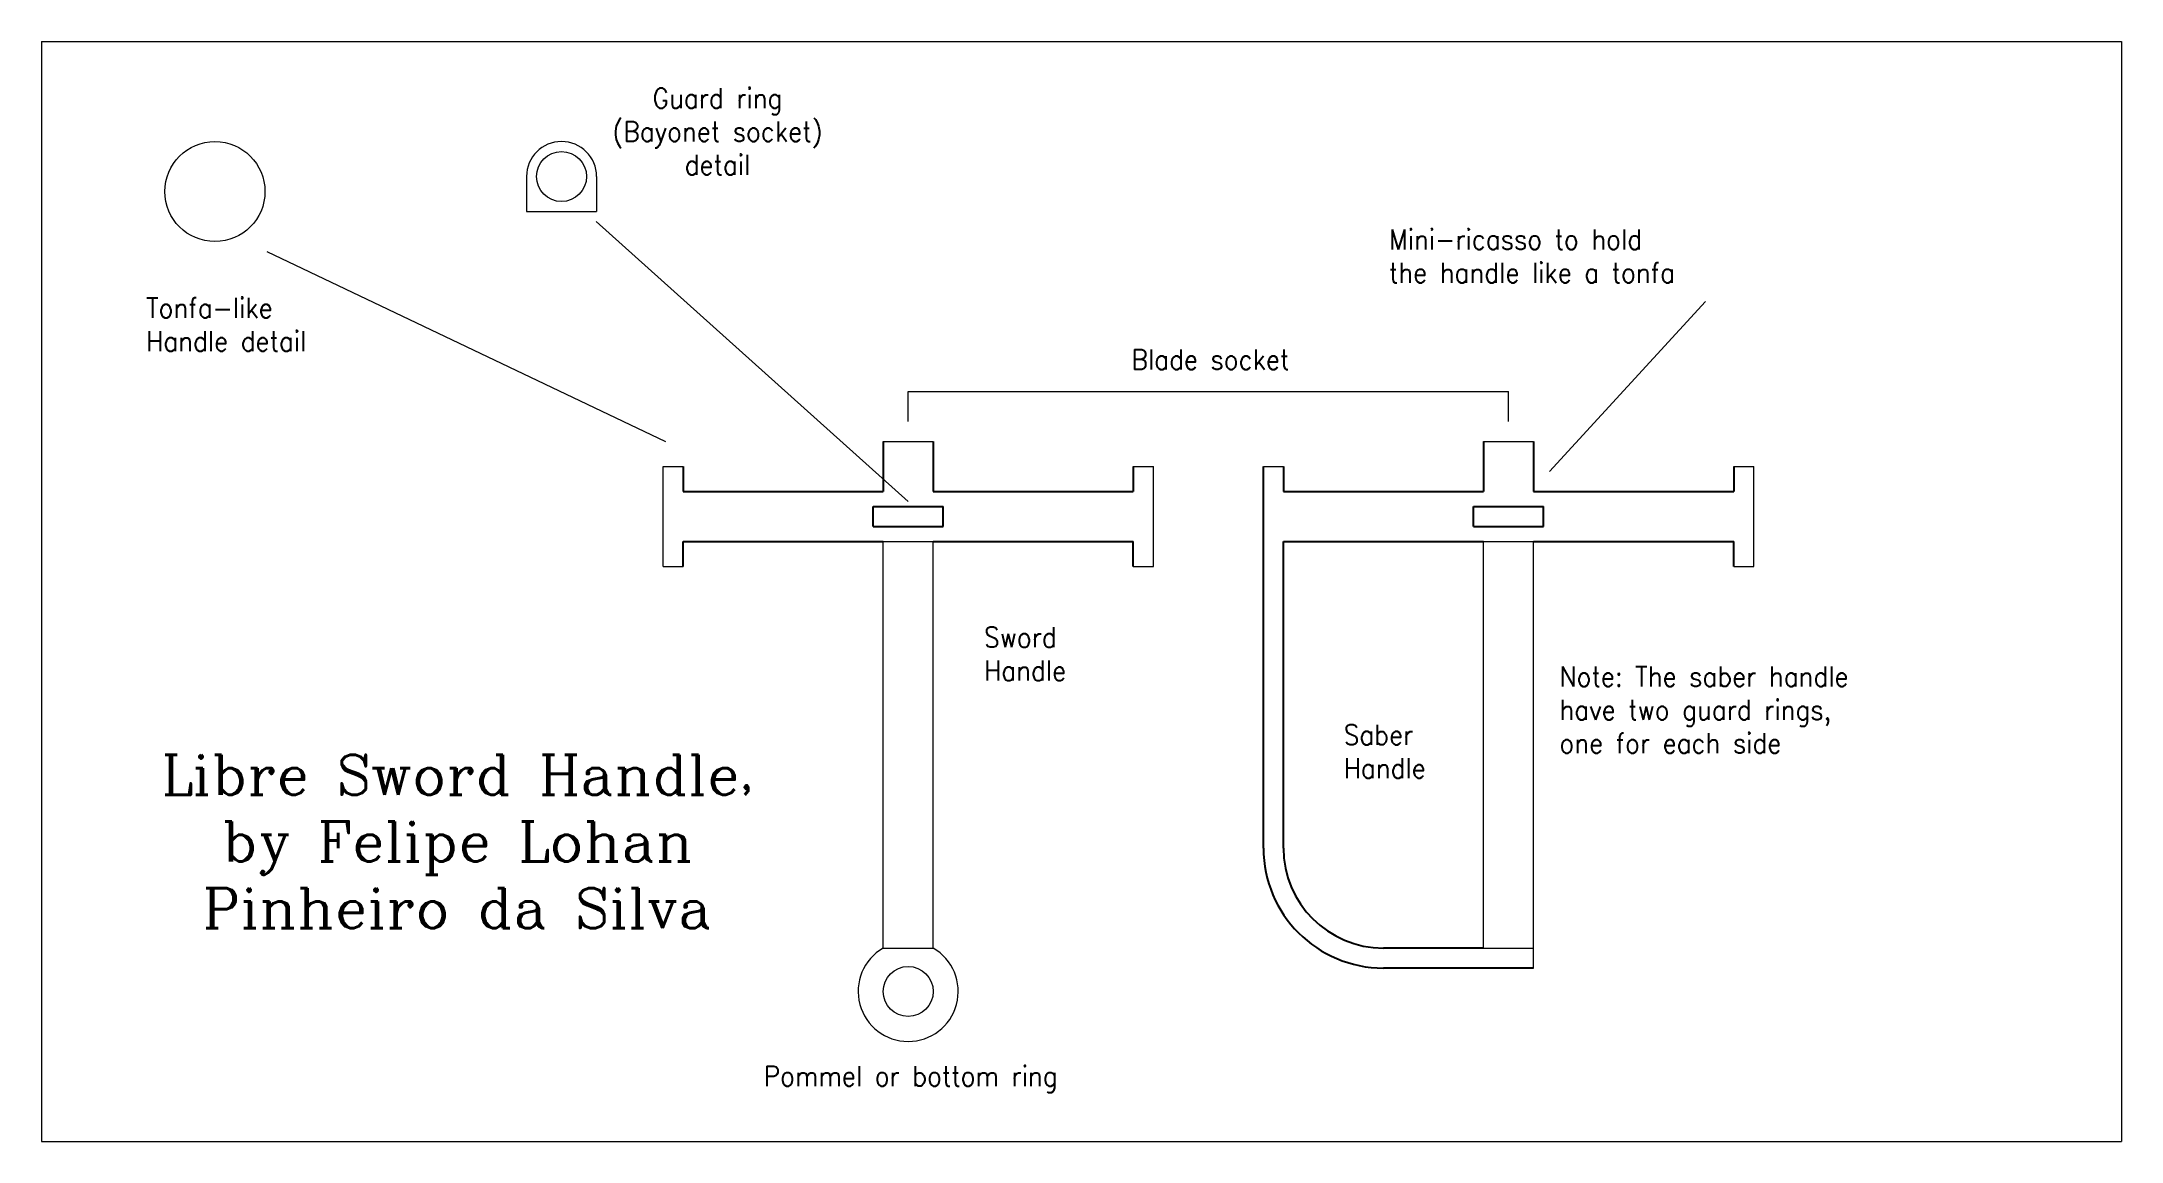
# Model space of a CAD drawing. Header units: millimetres. Extents: x -433 to 606, y -100 to 450.
import ezdxf

# ---------------------------------------------------------------- set-up
doc = ezdxf.new("R2010")
doc.units = ezdxf.units.MM
doc.layers.get('0').update_dxf_attribs({"linetype": 'CONTINUOUS', "lineweight": 0})
doc.styles.add('romanc', font='romanc')
doc.styles.get("Standard").update_dxf_attribs({"font": 'standard'})

msp = doc.modelspace()

# ---------------------------------------------------------------- hatches: boundary and pattern name
h = msp.add_hatch()
h.set_pattern_fill('gost_metal', color=256, style=0)
h.set_pattern_definition([])
h.paths.add_polyline_path([(-12.5, -3.3), (-12.5, 200), (12.5, 200), (12.5, -3.3)], flags=0)
h = msp.add_hatch()
h.set_pattern_fill('gost_metal', color=256, style=0)
h.set_pattern_definition([])
h.paths.add_polyline_path([(287.5, -3.3), (287.5, 200), (312.5, 200), (312.5, -3.3)], flags=0)

# ---------------------------------------------------------------- linework, layer by layer
for p, q in [((-433, 450), (606.2, 450)), ((-433, 450), (-433, -100)), ((606.2, 450), (606.2, -100)), ((-190.7, 382.5), (-190.7, 365)), ((-155.7, 382.5), (-155.7, 365)), ((-190.7, 365), (-155.7, 365)), ((-155.9, 360), (0, 220)), ((-320.4, 345), (-121.2, 250)), ((398.4, 320), (320.4, 235)), ((0, 275), (300, 275)), ((0, 260), (0, 275)), ((300, 260), (300, 275)), ((-12.5, 250), (12.5, 250)), ((287.5, 250), (312.5, 250)), ((-122.5, 187.5), (-122.5, 237.5)), ((-122.5, 237.5), (-112.5, 237.5)), ((112.5, 237.5), (122.5, 237.5)), ((122.5, 187.5), (122.5, 237.5)), ((177.5, 237.5), (187.5, 237.5)), ((412.5, 237.5), (422.5, 237.5)), ((422.5, 187.5), (422.5, 237.5)), ((-12.5, -3.3), (-12.5, 200)), ((-12.5, 200), (12.5, 200)), ((12.5, -3.3), (12.5, 200)), ((287.5, -3.3), (287.5, 200)), ((287.5, 200), (312.5, 200)), ((312.5, -13.3), (312.5, 200)), ((-122.5, 187.5), (-112.5, 187.5)), ((112.5, 187.5), (122.5, 187.5)), ((412.5, 187.5), (422.5, 187.5)), ((-12.5, -3.3), (12.5, -3.3)), ((287.5, -3.3), (312.5, -3.3)), ((-433, -100), (606.2, -100))]:
    msp.add_line(p, q)
at = {"lineweight": -2}
for p, q in [((-12.5, 250), (-12.5, 225)), ((12.5, 250), (12.5, 225)), ((287.5, 250), (287.5, 225)), ((312.5, 250), (312.5, 225)), ((-112.5, 237.5), (-112.5, 225)), ((112.5, 237.5), (112.5, 225)), ((177.5, 46.7), (177.5, 237.5)), ((187.5, 237.5), (187.5, 225)), ((412.5, 237.5), (412.5, 225)), ((-112.5, 225), (-12.5, 225)), ((12.5, 225), (112.5, 225)), ((187.5, 225), (287.5, 225)), ((312.5, 225), (412.5, 225)), ((-17.5, 207.5), (-17.5, 217.5)), ((-17.5, 217.5), (17.5, 217.5)), ((17.5, 207.5), (17.5, 217.5)), ((282.5, 207.5), (282.5, 217.5)), ((282.5, 217.5), (317.5, 217.5)), ((317.5, 207.5), (317.5, 217.5)), ((-112.5, 187.5), (-112.5, 200)), ((-112.5, 200), (-12.5, 200)), ((-17.5, 207.5), (17.5, 207.5)), ((12.5, 200), (112.5, 200)), ((112.5, 187.5), (112.5, 200)), ((187.5, 200), (287.5, 200)), ((187.5, 46.7), (187.5, 200)), ((282.5, 207.5), (317.5, 207.5)), ((312.5, 200), (412.5, 200)), ((412.5, 187.5), (412.5, 200)), ((287.5, -3.3), (237.5, -3.3)), ((312.5, -13.3), (237.5, -13.3))]:
    msp.add_line(p, q, dxfattribs=at)
for centre, radius in [((-346.4, 375), 25), ((-173.2, 382.5), 12.5), ((0, -25), 12.5)]:
    msp.add_circle(centre, radius)
for centre, radius, start, end in [((-173.2, 382.5), 17.5, 0, 180), ((0, -25), 25, 120, 60)]:
    msp.add_arc(centre, radius, start, end)
for radius in [60, 50]:
    msp.add_arc((237.5, 46.7), radius, 180, 270, dxfattribs=at)

# ---------------------------------------------------------------- texts
at = {"char_height": 10}
for s, insert, width, attachment_point in [('Guard ring\\P(Bayonet socket)\\Pdetail', (-95.3, 405), 111.948, 5), ('Mini-ricasso to hold\\Pthe handle like a tonfa', (240.2, 356.1), 160, 1), ('Tonfa-like\\PHandle detail', (-380.8, 321.8), 86.389, 1), ('Blade socket', (111.6, 296), 85.282, 1), ('Sword\\PHandle', (37.9, 157.1), 41.111, 1), ('Note: The saber handle \\Phave two guard rings,\\Pone for each side', (325.4, 137.5), 159.17, 1), ('Saber\\PHandle', (217.6, 108.3), 41.111, 1), ('Pommel or bottom ring', (-72.2, -62.3), 154.722, 1)]:
    msp.add_mtext(s, dxfattribs=dict(at, insert=insert, width=width, attachment_point=attachment_point))
at = {"insert": (-225.2, 50), "char_height": 20, "width": 386.667, "attachment_point": 5, "style": 'romanc'}
msp.add_mtext('Libre Sword Handle,\\Pby Felipe Lohan\\PPinheiro da Silva\\P', dxfattribs=at)

doc.saveas('drawing.dxf')
